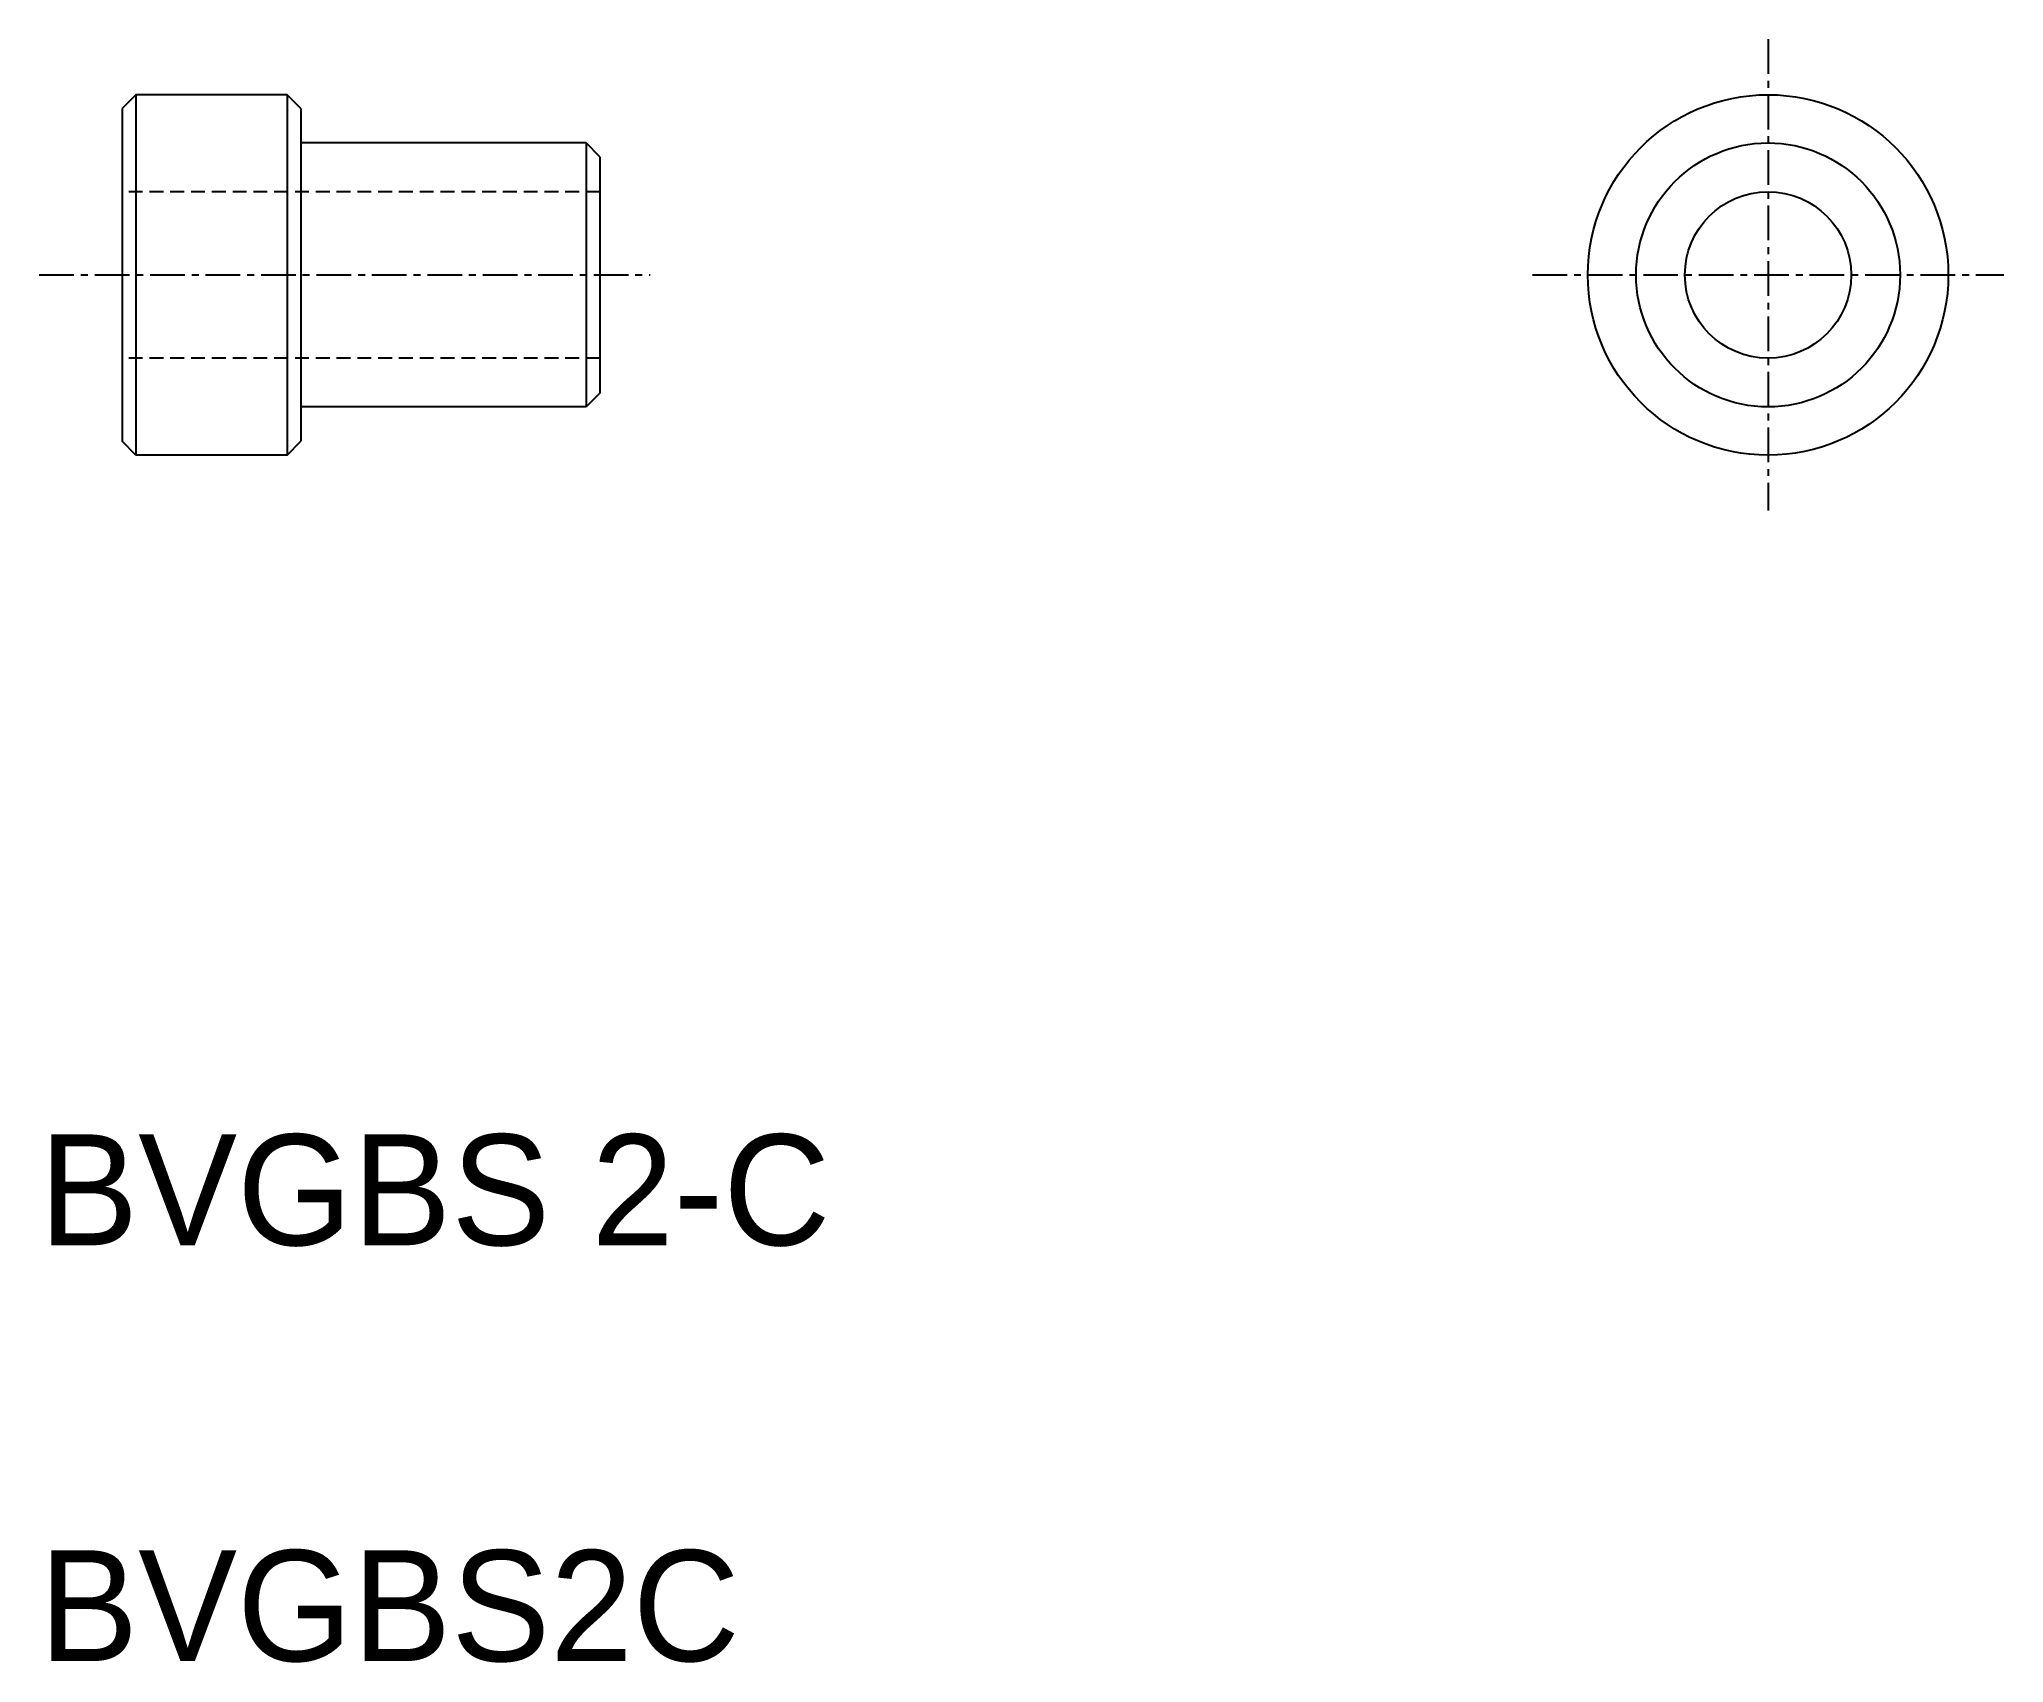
# Model space of a CAD drawing. Extents: x 10 to 80.9, y 9.9 to 68.5.
import ezdxf

# ---------------------------------------------------------------- set-up
doc = ezdxf.new("R2010")
doc.units = 0
doc.linetypes.add('CENTER', pattern=[2, 1.25, -0.25, 0.25, -0.25])
doc.linetypes.add('DASHED', pattern=[0.75, 0.5, -0.25])
doc.layers.get('0').update_dxf_attribs({"linetype": 'CONTINUOUS'})
doc.layers.add('CENTER', color=1, linetype='CENTER')

msp = doc.modelspace()

# ---------------------------------------------------------------- linework, layer by layer
at = {"color": 7, "linetype": 'CONTINUOUS'}
for p, q in [((13.486, 66.5), (12.986, 66)), ((12.986, 66), (12.986, 54)), ((13.486, 66.5), (13.486, 53.5)), ((18.936, 66.5), (13.486, 66.5)), ((18.936, 66.5), (18.936, 53.5)), ((19.436, 66), (18.936, 66.5)), ((19.436, 66), (19.436, 54)), ((29.726, 64.76), (19.436, 64.76)), ((29.726, 64.76), (29.726, 55.24)), ((30.226, 64.26), (29.726, 64.76)), ((30.226, 64.26), (30.226, 55.74)), ((15.51, 60), (15.51, 60)), ((21.021, 60), (21.021, 60)), ((30.226, 55.74), (29.726, 55.24)), ((29.726, 55.24), (19.436, 55.24)), ((13.486, 53.5), (12.986, 54)), ((18.936, 53.5), (19.436, 54)), ((18.936, 53.5), (13.486, 53.5))]:
    msp.add_line(p, q, dxfattribs=at)
at = {"color": 3, "linetype": 'DASHED'}
for p, q in [((30.226, 63), (12.986, 63)), ((30.226, 57), (12.986, 57))]:
    msp.add_line(p, q, dxfattribs=at)
at = {"color": 7, "linetype": 'CONTINUOUS'}
for radius in [6.5, 4.76, 3]:
    msp.add_circle((72.364, 60), radius, dxfattribs=at)
at = {"layer": 'CENTER', "color": 1, "linetype": 'CENTER'}
for p, q in [((72.364, 68.5), (72.364, 51.5)), ((10, 60), (32.041, 60)), ((63.864, 60), (80.864, 60))]:
    msp.add_line(p, q, dxfattribs=at)

# ---------------------------------------------------------------- texts
at = {"color": 7, "linetype": 'CONTINUOUS'}
for s, p in [('BVGBS 2-C', (10, 25)), ('BVGBS2C', (10, 10))]:
    msp.add_text(s, height=4, dxfattribs=at).set_placement(p)

doc.saveas('drawing.dxf')
